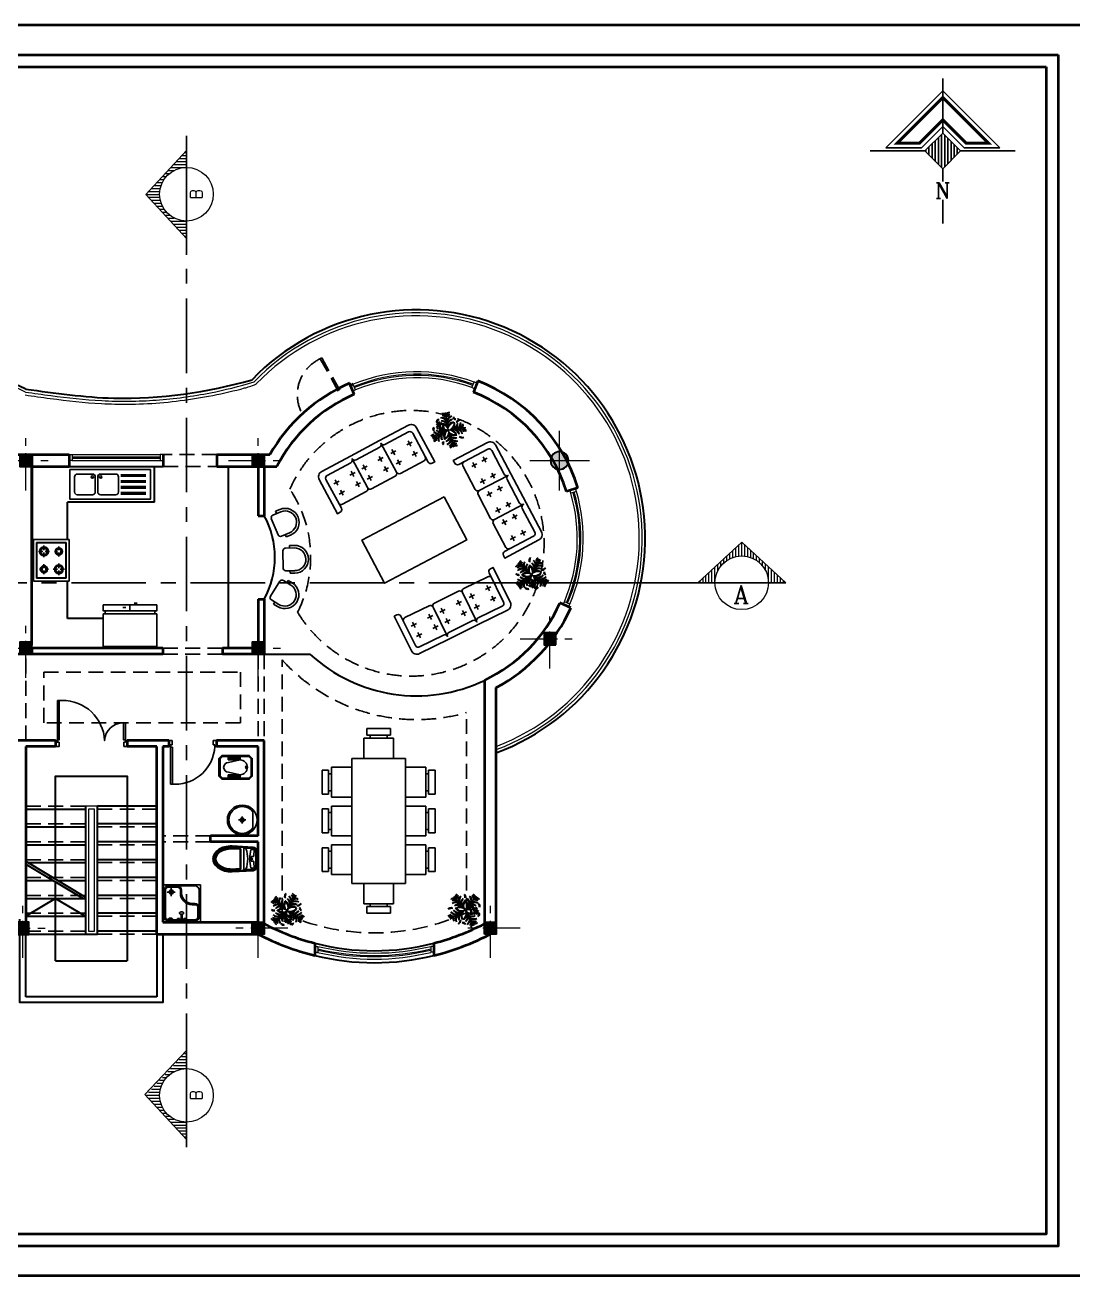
# Model space of a CAD drawing. Header units: millimetres. Extents: x -5645 to 36496, y -6563 to 7144.
# Drawn here: x 13082 to 14841, y -985 to 1115 of the extents above; entities that cross this region are included whole.
import ezdxf
from ezdxf.enums import TextEntityAlignment as Align

# ---------------------------------------------------------------- set-up
doc = ezdxf.new("R2010")
doc.units = ezdxf.units.MM
doc.header["$LTSCALE"] = 100
doc.linetypes.add('CENTER', pattern=[2, 1.25, -0.25, 0.25, -0.25])
doc.linetypes.add('HIDDEN', pattern=[0.375, 0.25, -0.125])
doc.layers.get('0').update_dxf_attribs({"lineweight": 40})
for name, color, linetype, lineweight in [('3', 3, 'Continuous', 15), ('AX', 9, 'CENTER', 18), ('COL', 2, 'Continuous', 30), ('SEC', 3, 'Continuous', 25), ('SECTION LINE', 12, 'CENTER', 25), ('WE', 4, 'Continuous', 30), ('WIN', 4, 'Continuous', 9)]:
    doc.layers.add(name, color=color, linetype=linetype, lineweight=lineweight)
for name, color, linetype in [('D', 3, 'Continuous'), ('DIM', 8, 'Continuous'), ('DIMAX', 3, 'Continuous'), ('DOR', 4, 'Continuous'), ('FR', 35, 'Continuous'), ('HID', 11, 'HIDDEN'), ('NORTH', 4, 'Continuous'), ('SER', 9, 'Continuous'), ('Sr', 31, 'Continuous'), ('TREE', 4, 'Continuous')]:
    doc.layers.add(name, color=color, linetype=linetype)
doc.styles.add('COMP', font='complex.shx')
doc.styles.add('ROMANC', font='romanc')

# ---------------------------------------------------------------- blocks, each defined once
blk = doc.blocks.new('c')
at = {"layer": 'AX'}
for p, q in [((0, -100), (0, 100)), ((100, 0), (-100, 0))]:
    blk.add_line(p, q, dxfattribs=at)
at = {"layer": 'COL'}
blk.add_lwpolyline([(-20, -20), (-20, 20), (20, 20), (20, -20)], close=True, dxfattribs=at)
blk.add_solid([(-20, -20), (-20, 20), (20, -20), (20, 20)], dxfattribs=at)
blk = doc.blocks.new('A$C2B3C694F')
at = {"layer": 'COL'}
blk.add_blockref('c', (100, 100), dxfattribs=at)
blk = doc.blocks.new('MBL3')
for p, q in [((-22.5, 65), (22.5, 65)), ((-74.4, 47.2), (-64.4, 47.2)), ((-69.4, 52.1), (-69.4, 42.2)), ((-43.8, 47.2), (-33.9, 47.2)), ((-38.9, 52.1), (-38.9, 42.2)), ((-19.4, 47.2), (-9.4, 47.2)), ((-14.4, 52.1), (-14.4, 42.2)), ((11.2, 47.2), (21.1, 47.2)), ((16.1, 52.1), (16.1, 42.2)), ((43.8, 47.2), (33.9, 47.2)), ((38.9, 52.1), (38.9, 42.2)), ((74.4, 47.2), (64.4, 47.2)), ((69.4, 52.1), (69.4, 42.2)), ((-74.4, 27.6), (-64.4, 27.6)), ((-69.4, 32.6), (-69.4, 22.7)), ((-43.8, 27.6), (-33.9, 27.6)), ((-38.9, 32.6), (-38.9, 22.7)), ((-19.4, 27.6), (-9.4, 27.6)), ((-14.4, 32.6), (-14.4, 22.7)), ((11.2, 27.6), (21.1, 27.6)), ((16.1, 32.6), (16.1, 22.7)), ((43.8, 27.6), (33.9, 27.6)), ((38.9, 32.6), (38.9, 22.7)), ((74.4, 27.6), (64.4, 27.6)), ((69.4, 32.6), (69.4, 22.7)), ((77.5, 10), (32.5, 10))]:
    blk.add_line(p, q)
blk.add_lwpolyline([(-27.5, 15, 0.414214), (-22.5, 10), (22.5, 10, 0.414214), (27.5, 15), (27.5, 70, 0.414214), (32.5, 65), (77.5, 65, -0.414214), (82.5, 60), (82.5, 5, 0.414214), (87.5, 0), (92.5, 0), (92.5, 65, 0.414214), (82.5, 75), (27.5, 75), (-27.5, 75), (-82.5, 75, 0.414214), (-92.5, 65), (-92.5, 0), (-87.5, 0, 0.414214), (-82.5, 5), (-82.5, 60, -0.414214), (-77.5, 65), (-32.5, 65, 0.414214), (-27.5, 70), (-27.5, 15, -0.414214), (-32.5, 10), (-77.5, 10, -0.414214), (-82.5, 15)], format="xyb")
for centre, start, end in [((-22.5, 70), 180, 270), ((22.5, 70), 270, 0), ((32.5, 15), 180, 270), ((77.5, 15), 270, 0)]:
    blk.add_arc(centre, 5, start, end)
blk = doc.blocks.new('TREL6')
at = {"layer": 'TREE'}
for p in [(-8.7, 99.2), (-57.9, 57.9), (40.6, 57.9), (0, 0)]:
    blk.add_line(p, (-8.7, 49.2), dxfattribs=at)
for centre, radius, start, end in [((-27.4, 67.2), 16, 164.6063, 234.7511), ((-16.1, 73.8), 26.8, 184.9634, 228.6288), ((-29.7, 80.8), 5.75, 139.742, 258.7475), ((-21.9, 85.4), 12.5, 184.618, 228.2106), ((-10.6, 65.3), 15.6, 156.3654, 256.5741), ((-1.3, 70.2), 23.6, 176.8122, 238.3335), ((-23.1, 70.8), 16, 25.2489, 95.3937), ((-31.6, 60.8), 26.8, 31.3712, 75.0366), ((-23.1, 61.7), 16, 25.2489, 95.3937), ((-31.6, 51.7), 26.8, 31.3712, 75.0366), ((-18, 86.5), 11.5, 36.29, 99.6243), ((-27.3, 73), 26, 44.0763, 73.3794), ((-18, 81), 11.5, 36.29, 99.6243), ((-27.3, 67.5), 26, 44.0763, 73.3794), ((0.6, 86.5), 11.5, 80.3757, 143.71), ((10, 73), 26, 106.6206, 135.9237), ((0.6, 81), 11.5, 80.3757, 143.71), ((10, 67.5), 26, 106.6206, 135.9237), ((5.8, 70.8), 16, 84.6063, 154.7511), ((14.2, 60.8), 26.8, 104.9634, 148.6288), ((5.8, 61.7), 16, 84.6063, 154.7511), ((14.2, 51.7), 26.8, 104.9634, 148.6288), ((-16, 70.2), 23.6, 301.6665, 3.1878), ((-6.8, 65.3), 15.6, 283.4259, 23.6346), ((24.4, 70.9), 11.5, 80.3757, 143.71), ((33.8, 57.4), 26, 106.6206, 135.9237), ((-1.3, 73.8), 26.8, 311.3712, 355.0366), ((10, 67.2), 16, 305.2489, 15.3937), ((-46.9, 46.5), 11.5, 116.29, 179.6243), ((-35.2, 35), 26, 124.0763, 153.3794), ((-43.7, 64.9), 11.5, 160.3757, 223.71), ((-28.7, 71.7), 26, 186.6206, 215.9237), ((-41.6, 45.6), 11.5, 116.29, 179.6243), ((-29.9, 34), 26, 124.0763, 153.3794), ((-38.3, 63.9), 11.5, 160.3757, 223.71), ((-23.4, 70.8), 26, 186.6206, 215.9237), ((-42.8, 35.1), 5.75, 139.742, 258.7475), ((-32.4, 38.7), 16, 105.2489, 175.3937), ((-24, 28.7), 26.8, 111.3712, 155.0366), ((-35, 39.6), 12.5, 184.618, 228.2106), ((-23.4, 37.2), 16, 105.2489, 175.3937), ((-15.1, 27.1), 26.8, 111.3712, 155.0366), ((-30.9, 33.2), 5.75, 139.742, 258.7475), ((-23.1, 37.7), 12.5, 184.618, 228.2106), ((14.6, 0.5), 54, 115.4772, 156.6585), ((-18.4, 65.6), 16, 164.6063, 234.7511), ((-7.1, 72.2), 26.8, 184.9634, 228.6288), ((-23.3, 42.7), 8.69, 144.9865, 244.4034), ((-16, 34.8), 15.6, 83.4259, 183.6346), ((-9, 27), 23.6, 101.6665, 163.1878), ((-5.6, 50.9), 25, 187.5759, 215.8942), ((-24.1, 53.9), 15.6, 3.4259, 103.6346), ((-30.6, 45.7), 23.6, 21.6665, 83.1878), ((-20.1, 31.3), 7.66, 138.8744, 278.9763), ((-13.4, 35), 12.5, 173.7536, 244.097), ((-30.9, 49), 23.6, 286.8122, 348.3335), ((-23.1, 42), 15.6, 266.3654, 6.5741), ((-18.3, 47.4), 5.63, 114.2257, 255.1279), ((-13.8, 48.7), 7.8, 150.4398, 228.6694), ((-7.6, 38), 13, 161.4477, 239.3672), ((23.1, 46.8), 42.2, 185.4007, 208.139), ((6.8, 53.9), 15.6, 76.3654, 176.5741), ((13.2, 45.7), 23.6, 96.8122, 158.3335), ((12.3, 56.6), 23.6, 211.6665, 273.1878), ((7.3, 47.3), 15.6, 193.4259, 293.6346), ((-8.4, 27), 23.6, 16.8122, 78.3335), ((-1.4, 34.8), 15.6, 356.3654, 96.5741), ((-10.2, 72.2), 26.8, 311.3712, 355.0366), ((-2.3, 27.1), 26.8, 24.9634, 68.6288), ((1.1, 65.6), 16, 305.2489, 15.3937), ((6.1, 37.2), 16, 4.6063, 74.7511), ((6.7, 28.7), 26.8, 24.9634, 68.6288), ((15, 38.7), 16, 4.6063, 74.7511), ((34.7, 57.9), 26, 234.0763, 263.3794), ((6, 70.8), 26, 324.0763, 353.3794), ((12.5, 34), 26, 26.6206, 55.9237), ((21, 63.9), 11.5, 316.29, 19.6243), ((24.2, 45.6), 11.5, 0.3757, 63.71), ((11.3, 71.7), 26, 324.0763, 353.3794), ((26.2, 64.8), 11.5, 316.29, 19.6243), ((-26.7, 25.9), 5.7, 167.0577, 302.8533), ((-26.7, 17.8), 5.7, 167.0577, 302.8533), ((-23.4, 29.1), 8, 185.1845, 268.654), ((-23.4, 21), 8, 185.1845, 268.654), ((-30.8, 42.8), 26.8, 294.9634, 338.6288), ((-20.8, 34.5), 16, 274.6063, 344.7511), ((-29.2, 33.9), 26.8, 294.9634, 338.6288), ((-19.2, 25.5), 16, 274.6063, 344.7511), ((-23.9, 28), 26, 296.6206, 325.9237), ((-12.3, 16.4), 11.5, 270.3757, 333.71), ((-22.9, 22.7), 26, 296.6206, 325.9237), ((-11.4, 11), 11.5, 270.3757, 333.71), ((14.3, 50.8), 26.8, 221.3712, 265.0366), ((7.7, 39.5), 16, 215.2489, 285.3937), ((15.9, 41.8), 26.8, 221.3712, 265.0366), ((9.3, 30.5), 16, 215.2489, 285.3937), ((12.9, 34.5), 26, 234.0763, 263.3794), ((6, 19.6), 11.5, 226.29, 289.6243), ((13.8, 29.2), 26, 234.0763, 263.3794), ((6.9, 14.2), 11.5, 226.29, 289.6243), ((21.7, 22.1), 5.75, 101.2525, 220.258), ((29.5, 17.5), 12.5, 131.7894, 175.382), ((27.9, 43), 11.5, 226.29, 289.6243)]:
    blk.add_arc(centre, radius, start, end, dxfattribs=at)
blk = doc.blocks.new('f')
at = {"layer": 'SER'}
for p, q in [((42, 22.5), (0, 22.5)), ((42, 20), (0, 20)), ((42, 12.5), (0, 12.5)), ((42, 10), (0, 10)), ((42, 2.5), (0, 2.5)), ((42, 0), (0, 0)), ((42, -7.5), (0, -7.5)), ((42, -10), (0, -10))]:
    blk.add_line(p, q, dxfattribs=at)
blk.add_lwpolyline([(-85.5, 31.25), (-85.5, -18.75), (49.5, -18.75), (49.5, 31.25)], close=True, dxfattribs=at)
for points in [[(-78, 18.75, -0.4142136), (-73, 23.75), (-48, 23.75, -0.4142136), (-43, 18.75), (-43, -6.25, -0.4142136), (-48, -11.25), (-73, -11.25, -0.4142136), (-78, -6.25)], [(-9, 23.75, -0.4142136), (-4, 18.75), (-4, -6.25, -0.4142136), (-9, -11.25), (-34, -11.25, -0.4142136), (-39, -6.25), (-39, 18.75, -0.4142136), (-34, 23.75)]]:
    blk.add_lwpolyline(points, format="xyb", close=True, dxfattribs=at)
for centre in [(-48, 18.75), (-34, 18.75)]:
    blk.add_circle(centre, 2, dxfattribs=at)
blk = doc.blocks.new('asrw')
at = {"layer": 'SER'}
for p, q in [((43.2, 27.2), (-40.4, 27.2)), ((43.2, 22.2), (-40.4, 22.2)), ((-10.5, 32.9), (-5.5, 32.9)), ((1.4, 27.2), (1.4, 37.2)), ((13.3, 40.4), (8.3, 40.4))]:
    blk.add_line(p, q, dxfattribs=at)
blk.add_lwpolyline([(46.4, 37.2), (46.4, 27.2), (43.2, 27.2), (43.2, 22.2), (46.4, 22.2), (46.4, -32.8), (-43.6, -32.8), (-43.6, 22.2), (-40.4, 22.2), (-40.4, 27.2), (-43.6, 27.2), (-43.6, 37.2)], close=True, dxfattribs=at)
blk = doc.blocks.new('d120')
at = {"layer": 'DOR'}
for p, q in [((2.9, 11), (2.9, 77.5)), ((5.9, 77.5), (2.9, 77.5)), ((114.1, 39.8), (117.1, 39.8)), ((117.1, 11), (117.1, 39.8))]:
    blk.add_line(p, q, dxfattribs=at)
at = {"layer": 'DOR', "color": 3}
for p, q in [((2.4, 10.5), (3.4, 10.5)), ((2.9, 11), (2.9, 10)), ((114.2, 0), (114.2, 7.1)), ((114.2, 7.1), (117.1, 7.1)), ((120, 0), (114.2, 0)), ((116.6, 10.5), (117.6, 10.5)), ((117.1, 11), (117.1, 10)), ((117.1, 10), (120, 10)), ((117.1, 7.1), (117.1, 10))]:
    blk.add_line(p, q, dxfattribs=at)
at = {"layer": 'DOR'}
blk.add_lwpolyline([(2.9, 11), (5.9, 11), (5.9, 77.5), (10.7, 77.5, -0.402538), (82.1, 10, -0.402538), (113.7, 39.8), (114.1, 39.8), (114.1, 11), (117.1, 11)], format="xyb", dxfattribs=at)
at = {"layer": 'DOR', "color": 3}
blk.add_lwpolyline([(0, 0), (5.8, 0), (5.8, 7.1), (2.9, 7.1), (2.9, 10), (0, 10)], dxfattribs=at)
for centre, start, end in [((2.9, 10.5), 90, 270), ((2.9, 10.5), 270, 90), ((117.1, 10.5), 90, 270), ((117.1, 10.5), 270, 90)]:
    blk.add_arc(centre, 0.522, start, end, dxfattribs=at)
blk = doc.blocks.new('D80')
at = {"layer": 'D'}
for p, q in [((2.9, 5), (0, 5)), ((2.9, 2.1), (2.9, 5)), ((5.8, 2.1), (2.9, 2.1)), ((5.8, -5), (5.8, 2.1)), ((74.2, 2.1), (77.1, 2.1)), ((74.2, -5), (74.2, 2.1)), ((77.1, 5), (80, 5)), ((77.1, 2.1), (77.1, 5)), ((0, -5), (5.8, -5)), ((80, -5), (74.2, -5))]:
    blk.add_line(p, q, dxfattribs=at)
blk.add_circle((2.9, 5.5), 0.522, dxfattribs=at)
at = {"layer": 'DOR'}
for p, q in [((2.9, 6), (2.9, 68.3)), ((5.9, 6), (5.9, 68.3)), ((2.9, 6), (5.9, 6))]:
    blk.add_line(p, q, dxfattribs=at)
blk.add_lwpolyline([(77.1, 5.2, 0.401857), (10.2, 68.3), (2.9, 68.3)], format="xyb", dxfattribs=at)
blk = doc.blocks.new('WC')
for p, q in [((25.8, 18), (22, 14.2)), ((22, 14.2), (22, -14.2)), ((25.8, 18), (40.5, 18)), ((40.5, 12.6), (40.5, 18)), ((40.5, 12.6), (60.5, 12.6)), ((60, 8), (40.5, 12.5)), ((42.9, 18), (42.9, 12.6)), ((43.9, 18), (43.9, 12.6)), ((45.7, 18), (45.7, 12.6)), ((46.7, 18), (46.7, 12.6)), ((48.6, 18), (48.6, 12.6)), ((49.6, 18), (49.6, 12.6)), ((51.4, 18), (51.4, 12.6)), ((52.4, 18), (52.4, 12.6)), ((54.3, 18), (54.3, 12.6)), ((55.3, 18), (55.3, 12.6)), ((57.2, 18), (57.2, 12.6)), ((58.2, 18), (58.2, 12.6)), ((60.5, 18), (70.2, 18)), ((60.5, 18), (60.5, 12.6)), ((70.2, 18), (74, 14.2)), ((74, 14.2), (74, -14.2)), ((25.8, -18), (22, -14.2)), ((25.8, -18), (40.5, -18)), ((60, -8), (40.5, -12.5)), ((40.5, -12.6), (60.5, -12.6)), ((40.5, -12.6), (40.5, -18)), ((42.9, -18), (42.9, -12.6)), ((43.9, -18), (43.9, -12.6)), ((45.7, -18), (45.7, -12.6)), ((46.7, -18), (46.7, -12.6)), ((48.6, -18), (48.6, -12.6)), ((49.6, -18), (49.6, -12.6)), ((51.4, -18), (51.4, -12.6)), ((52.4, -18), (52.4, -12.6)), ((54.3, -18), (54.3, -12.6)), ((55.3, -18), (55.3, -12.6)), ((57.2, -18), (57.2, -12.6)), ((58.2, -18), (58.2, -12.6)), ((60.5, -18), (60.5, -12.6)), ((60.5, -18), (70.2, -18)), ((70.2, -18), (74, -14.2))]:
    blk.add_line(p, q)
blk.add_lwpolyline([(71, 20), (25, 20), (20, 15), (20, -15), (25, -20), (71, -20), (76, -15), (76, 15)], close=True)
for centre, radius, start, end in [((40.5, 0), 12.5, 90, 270), ((28, 0), 2.18, 280.3151, 82.696), ((28, 0), 3.18, 280.3151, 82.696), ((43.4, 18), 0.5, 0, 180), ((46.2, 18), 0.5, 0, 180), ((49.1, 18), 0.5, 0, 180), ((51.9, 18), 0.5, 0, 180), ((54.8, 18), 0.5, 0, 180), ((57.7, 18), 0.5, 0, 180), ((60, 0), 8, 270, 90), ((43.4, -18), 0.5, 180, 0), ((46.2, -18), 0.5, 180, 0), ((49.1, -18), 0.5, 180, 0), ((51.9, -18), 0.5, 180, 0), ((54.8, -18), 0.5, 180, 0), ((57.7, -18), 0.5, 180, 0)]:
    blk.add_arc(centre, radius, start, end)
blk = doc.blocks.new('405')
at = {"layer": 'SER'}
for p, q in [((-0.498, 0.55), (-0.317, 0.731)), ((-0.484, 0.536), (-0.303, 0.717)), ((-0.47, 0.521), (-0.288, 0.702)), ((-0.246, 0.703), (-0.322, 0.626)), ((-0.212, 0.666), (-0.246, 0.703)), ((-0.22, 0.705), (0.045, 0.471)), ((-0.14, 0.618), (-0.22, 0.705)), ((-0.487, 0.44), (-0.253, 0.174)), ((-0.472, 0.453), (-0.238, 0.188)), ((-0.385, 0.372), (-0.472, 0.453)), ((-0.393, 0.555), (-0.47, 0.479)), ((-0.433, 0.445), (-0.47, 0.479)), ((-0.358, 0.534), (-0.379, 0.555)), ((-0.105, 0.603), (-0.37, 0.338)), ((-0.301, 0.577), (-0.344, 0.534)), ((-0.301, 0.591), (-0.322, 0.612)), ((-0.088, 0.549), (-0.316, 0.321)), ((-0.088, 0.535), (-0.302, 0.321)), ((-0.105, 0.603), (-0.14, 0.618)), ((-0.075, 0.55), (0.032, 0.456)), ((-0.074, 0.536), (0.025, 0.448)), ((-0.37, 0.338), (-0.385, 0.372)), ((-0.317, 0.307), (-0.223, 0.201)), ((-0.303, 0.307), (-0.215, 0.208))]:
    blk.add_line(p, q, dxfattribs=at)
for points in [[(0.058, 0.485), (-0.207, 0.72, 0.396047), (-0.303, 0.717, 0.396047)], [(-0.252, 0.174, 0.067459), (-0.152, 0.097, 0.079812), (-0.05, 0.059, 0.107118), (0.055, 0.061, 0.139889), (0.13, 0.103, 0.139889), (0.172, 0.178, 0.107118), (0.173, 0.283, 0.079812), (0.136, 0.385, 0.067459), (0.059, 0.485, 0.067459)], [(-0.238, 0.188, 0.067459), (-0.142, 0.115, 0.079812), (-0.046, 0.079, 0.107118), (0.051, 0.081, 0.139889), (0.116, 0.117, 0.139889), (0.152, 0.182, 0.107118), (0.154, 0.279, 0.079812), (0.118, 0.375, 0.067459), (0.045, 0.471, 0.067459)], [(-0.223, 0.202, 0.067459), (-0.132, 0.132, 0.079812), (-0.042, 0.099, 0.107118), (0.046, 0.1, 0.139889), (0.102, 0.131, 0.139889), (0.133, 0.187, 0.107118), (0.134, 0.275, 0.079812), (0.101, 0.365, 0.067459), (0.031, 0.456, 0.067459)], [(-0.216, 0.209, 0.067459), (-0.127, 0.141, 0.079812), (-0.04, 0.108, 0.107118), (0.044, 0.11, 0.139889), (0.095, 0.138, 0.139889), (0.123, 0.189, 0.107118), (0.124, 0.273, 0.079812), (0.092, 0.36, 0.067459), (0.024, 0.449, 0.067459)]]:
    blk.add_lwpolyline(points, format="xyb", dxfattribs=at)
blk.add_circle((-0.337, 0.569), 0.00815, dxfattribs=at)
for centre, radius, start, end in [((-0.749, 0.982), 0.624, 300.4528, 329.5471), ((-0.253, 0.667), 0.05, 48.5763, 135), ((-0.434, 0.486), 0.07, 135, 221.4237), ((-0.434, 0.486), 0.05, 135, 221.4237), ((-0.386, 0.548), 0.01, 45, 135), ((0.082, 0.151), 0.517, 115.3886, 154.6114), ((-0.351, 0.541), 0.01, 225, 315), ((-0.315, 0.619), 0.01, 135, 225), ((-0.308, 0.584), 0.01, 315, 45), ((-0.081, 0.542), 0.01, 48.5763, 135), ((-0.081, 0.528), 0.01, 48.5763, 135), ((-0.309, 0.314), 0.01, 135, 221.4237), ((-0.295, 0.314), 0.01, 135, 221.4237)]:
    blk.add_arc(centre, radius, start, end, dxfattribs=at)
blk = doc.blocks.new('q2eqw')
at = {"layer": 'SER'}
for p, q in [((20.3, 1.8), (20.3, -25.2)), ((-3.7, -11.7), (8.3, -11.7)), ((2.3, -5.7), (2.3, -17.7))]:
    blk.add_line(p, q, dxfattribs=at)
for radius in [25, 3.36, 2.86]:
    blk.add_circle((2.3, -11.7), radius, dxfattribs=at)
blk.add_arc((2.3, -11.7), 22.5, 36.8699, 323.1301, dxfattribs=at)
blk = doc.blocks.new('A$C3C6418CF')
at = {"layer": 'FR'}
for p, q in [((0.234, 0.467), (0.313, 0.467)), ((0.234, 0.425), (0.382, 0.425)), ((0.313, 0.425), (0.313, 0.467)), ((0.425, 0.382), (0.425, 0.085)), ((0.382, 0.042), (0.234, 0.042)), ((0.313, 0), (0.313, 0.042)), ((0.313, 0), (0.234, 0))]:
    blk.add_line(p, q, dxfattribs=at)
for centre, radius, start, end in [((0.234, 0.234), 0.234, 90, 270), ((0.234, 0.234), 0.191, 90, 270), ((0.382, 0.382), 0.0425, 360, 90), ((0.382, 0.085), 0.0425, 270, 360)]:
    blk.add_arc(centre, radius, start, end, dxfattribs=at)
blk = doc.blocks.new('weweqweq')
at = {"layer": 'FR'}
for p, q in [((-50, 0), (-50, -34)), ((-50, 0), (0, 0)), ((-5, 16), (-45, 16)), ((-45, 16), (-45, 4.9)), ((-45, 4.9), (-5, 4.9)), ((-39.1, 0.1), (-39.1, 5.2)), ((-10.7, 0.1), (-10.7, 5)), ((-5, 4.9), (-5, 16)), ((0, -34), (0, 0)), ((-70, -34), (-70, -243.9)), ((-70, -34), (20, -34)), ((-50, -34), (0, -34)), ((20, -243.9), (20, -34)), ((-120, -93.9), (-120, -53.9)), ((-120, -53.9), (-108.9, -53.9)), ((-104.1, -59.8), (-109.2, -59.8)), ((-108.9, -53.9), (-108.9, -93.9)), ((-104, -48.9), (-70, -48.9)), ((-104, -48.9), (-104, -98.9)), ((-70, -48.9), (-70, -98.9)), ((20, -48.9), (20, -98.9)), ((54, -48.9), (20, -48.9)), ((54, -48.9), (54, -98.9)), ((54.1, -59.8), (59.2, -59.8)), ((58.9, -53.9), (58.9, -93.9)), ((70, -53.9), (58.9, -53.9)), ((70, -93.9), (70, -53.9)), ((-108.9, -93.9), (-120, -93.9)), ((-104.1, -88.2), (-109, -88.2)), ((-70, -98.9), (-104, -98.9)), ((20, -98.9), (54, -98.9)), ((54.1, -88.2), (59, -88.2)), ((58.9, -93.9), (70, -93.9)), ((-120, -158.9), (-120, -118.9)), ((-120, -118.9), (-108.9, -118.9)), ((-104.1, -124.8), (-109.2, -124.8)), ((-108.9, -118.9), (-108.9, -158.9)), ((-104, -113.9), (-104, -163.9)), ((-104, -113.9), (-70, -113.9)), ((-70, -113.9), (-70, -163.9)), ((20, -113.9), (20, -163.9)), ((54, -113.9), (20, -113.9)), ((54, -113.9), (54, -163.9)), ((54.1, -124.8), (59.2, -124.8)), ((58.9, -118.9), (58.9, -158.9)), ((70, -118.9), (58.9, -118.9)), ((70, -158.9), (70, -118.9)), ((-108.9, -158.9), (-120, -158.9)), ((-104.1, -153.2), (-109, -153.2)), ((-70, -163.9), (-104, -163.9)), ((20, -163.9), (54, -163.9)), ((54.1, -153.2), (59, -153.2)), ((58.9, -158.9), (70, -158.9)), ((-120, -183.9), (-108.9, -183.9)), ((-120, -223.9), (-120, -183.9)), ((-108.9, -183.9), (-108.9, -223.9)), ((-104, -178.9), (-70, -178.9)), ((-104, -178.9), (-104, -228.9)), ((-70, -178.9), (-70, -243.9)), ((20, -178.9), (20, -243.9)), ((54, -178.9), (20, -178.9)), ((54, -178.9), (54, -228.9)), ((70, -183.9), (58.9, -183.9)), ((58.9, -183.9), (58.9, -223.9)), ((70, -223.9), (70, -183.9)), ((-104.1, -189.8), (-109.2, -189.8)), ((54.1, -189.8), (59.2, -189.8)), ((-108.9, -223.9), (-120, -223.9)), ((-104.1, -218.2), (-109, -218.2)), ((-70, -228.9), (-104, -228.9)), ((20, -228.9), (54, -228.9)), ((54.1, -218.2), (59, -218.2)), ((58.9, -223.9), (70, -223.9)), ((-70, -243.9), (20, -243.9)), ((-50, -243.9), (0, -243.9)), ((-50, -277.9), (-50, -243.9)), ((0, -243.9), (0, -277.9)), ((-50, -277.9), (0, -277.9)), ((-45, -282.8), (-5, -282.8)), ((-45, -293.9), (-45, -282.8)), ((-5, -293.9), (-45, -293.9)), ((-39.1, -278), (-39.1, -283)), ((-10.7, -278), (-10.7, -282.8)), ((-5, -282.8), (-5, -293.9))]:
    blk.add_line(p, q, dxfattribs=at)
blk = doc.blocks.new('427')
at = {"layer": 'Sr'}
for p, q in [((-0.9, 0.9), (-0.9, 0)), ((0, 0.9), (-0.9, 0.9)), ((-0.54, 0.9), (-0.54, 0.875)), ((-0.54, 0.9), (-0.51, 0.9)), ((-0.51, 0.9), (-0.51, 0.875)), ((-0.39, 0.9), (-0.39, 0.875)), ((-0.36, 0.9), (-0.39, 0.9)), ((-0.36, 0.9), (-0.36, 0.875)), ((-0.249, 0.85), (-0.249, 0.9)), ((-0.249, 0.9), (-0.119, 0.9)), ((-0.119, 0.85), (-0.119, 0.9)), ((0, 0.9), (0, 0)), ((-0.87, 0.77), (-0.87, 0.13)), ((-0.84, 0.77), (-0.84, 0.55)), ((-0.535, 0.87), (-0.77, 0.87)), ((-0.545, 0.84), (-0.77, 0.84)), ((-0.54, 0.86), (-0.55, 0.82)), ((-0.5, 0.82), (-0.55, 0.82)), ((-0.54, 0.875), (-0.51, 0.875)), ((-0.51, 0.86), (-0.54, 0.86)), ((-0.51, 0.81), (-0.54, 0.81)), ((-0.535, 0.875), (-0.535, 0.86)), ((-0.515, 0.875), (-0.515, 0.86)), ((-0.5, 0.82), (-0.51, 0.86)), ((-0.469, 0.84), (-0.505, 0.84)), ((-0.462, 0.814), (-0.462, 0.73)), ((-0.459, 0.866), (-0.459, 0.709)), ((-0.439, 0.866), (-0.439, 0.709)), ((-0.437, 0.814), (-0.437, 0.73)), ((-0.395, 0.84), (-0.429, 0.84)), ((-0.4, 0.82), (-0.39, 0.86)), ((-0.4, 0.82), (-0.35, 0.82)), ((-0.36, 0.875), (-0.39, 0.875)), ((-0.39, 0.86), (-0.36, 0.86)), ((-0.39, 0.81), (-0.36, 0.81)), ((-0.385, 0.875), (-0.385, 0.86)), ((-0.365, 0.875), (-0.365, 0.86)), ((-0.13, 0.87), (-0.365, 0.87)), ((-0.36, 0.86), (-0.35, 0.82)), ((-0.13, 0.84), (-0.355, 0.84)), ((-0.199, 0.8), (-0.169, 0.8)), ((-0.06, 0.77), (-0.06, 0.13)), ((-0.03, 0.77), (-0.03, 0.13)), ((-0.77, 0.48), (-0.7, 0.48)), ((-0.77, 0.45), (-0.7, 0.45)), ((0, 0), (-0.9, 0)), ((-0.13, 0.03), (-0.77, 0.03)), ((-0.45, 0.13), (-0.45, 0.2)), ((-0.42, 0.13), (-0.42, 0.2)), ((-0.13, 0.06), (-0.35, 0.06)), ((-0.102, 0.175), (-0.298, 0.175)), ((-0.2, 0.273), (-0.2, 0.077))]:
    blk.add_line(p, q, dxfattribs=at)
blk.add_lwpolyline([(-0.499, 0.68, 0.152216), (-0.496, 0.669, 0.106943), (-0.484, 0.659, 0.074343), (-0.469, 0.652, 0.060974), (-0.449, 0.65, 0.060974), (-0.429, 0.652, 0.074343), (-0.414, 0.659, 0.106943), (-0.402, 0.669, 0.152216), (-0.399, 0.68, 0.152216), (-0.402, 0.691, 0.106943), (-0.414, 0.701, 0.074343), (-0.429, 0.708, 0.060974), (-0.449, 0.71, 0.060974), (-0.469, 0.708, 0.074343), (-0.484, 0.701, 0.106943), (-0.496, 0.691, 0.152216)], format="xyb", close=True, dxfattribs=at)
for centre, radius in [((-0.449, 0.866), 0.01), ((-0.2, 0.175), 0.0493), ((-0.2, 0.175), 0.03)]:
    blk.add_circle(centre, radius, dxfattribs=at)
for centre, radius, start, end in [((-0.77, 0.77), 0.1, 90, 180), ((-0.77, 0.77), 0.07, 90, 180), ((-0.54, 0.82), 0.01, 180, 270), ((-0.45, 1.278), 0.418, 261.0577, 262.4421), ((-0.45, 0.462), 0.418, 81.7505, 98.2495), ((-0.51, 0.82), 0.01, 270, 0), ((-0.512, 0.814), 0.05, 0, 82.4421), ((-0.449, 0.73), 0.016, 141.4489, 38.5511), ((-0.449, 0.73), 0.0125, 180, 0), ((-0.387, 0.814), 0.05, 97.7859, 180), ((-0.39, 0.82), 0.01, 180, 270), ((-0.45, 1.278), 0.418, 277.7859, 278.9423), ((-0.36, 0.82), 0.01, 270, 0), ((-0.199, 0.85), 0.05, 180, 270), ((-0.169, 0.85), 0.05, 270, 0), ((-0.13, 0.77), 0.1, 0, 90), ((-0.13, 0.77), 0.07, 0, 90), ((-0.77, 0.55), 0.1, 180, 270), ((-0.77, 0.55), 0.07, 180, 270), ((-0.7, 0.2), 0.28, 0, 90), ((-0.7, 0.2), 0.25, 0, 90), ((-0.77, 0.13), 0.1, 180, 270), ((-0.35, 0.13), 0.1, 180, 270), ((-0.35, 0.13), 0.07, 270, 270), ((-0.35, 0.13), 0.07, 180, 270), ((-0.13, 0.13), 0.07, 270, 0), ((-0.13, 0.13), 0.1, 270, 0)]:
    blk.add_arc(centre, radius, start, end, dxfattribs=at)
blk = doc.blocks.new('rewer')
blk.add_hatch(color=2).paths.add_polyline_path([(15, 0, 1), (-15, 0, 1)])
blk.add_circle((0, 0), 15)
at = {"layer": 'AX'}
for points in [[(0.1, 50), (0.1, -50)], [(-49.9, 0), (50.1, 0)]]:
    blk.add_lwpolyline(points, dxfattribs=at)
blk = doc.blocks.new('GAS2')
for p, q in [((-35, -5), (35, -5)), ((-35, -65), (-35, -5)), ((-30, -10), (30, -10)), ((-30, -60), (-30, -10)), ((-29.2, -10.8), (29.2, -10.8)), ((-29.2, -59.2), (-29.2, -10.8)), ((-15, -20.5), (-15, -15.1)), ((15, -20.5), (15, -13.1)), ((29.2, -10.8), (29.2, -59.2)), ((30, -10), (30, -60)), ((35, -5), (35, -65)), ((-17, -22.5), (-23.4, -22.5)), ((-15, -24.5), (-15, -29.9)), ((-15, -45.5), (-15, -38.1)), ((-13, -22.5), (-6.6, -22.5)), ((13, -22.5), (5.3, -22.5)), ((15, -24.5), (15, -31.9)), ((15, -45.5), (15, -40.1)), ((17, -22.5), (24.7, -22.5)), ((30, -60), (-30, -60)), ((29.2, -59.2), (-29.2, -59.2)), ((-17, -47.5), (-24.7, -47.5)), ((-15, -49.5), (-15, -56.9)), ((-13, -47.5), (-5.3, -47.5)), ((13, -47.5), (6.6, -47.5)), ((15, -49.5), (15, -54.9)), ((17, -47.5), (23.4, -47.5)), ((35, -65), (-35, -65))]:
    blk.add_line(p, q)
for centre, radius in [((-15, -22.5), 6), ((-15, -22.5), 4), ((15, -22.5), 7.49), ((15, -22.5), 5.49), ((-15, -47.5), 7.49), ((15, -47.5), 6), ((-15, -47.5), 5.49), ((15, -47.5), 4)]:
    blk.add_circle(centre, radius)
blk = doc.blocks.new('*X18')
at = {"color": 0}
for p, q in [((133096, 81538), (133096, 82193)), ((133196, 81438), (133196, 82293)), ((133296, 81338), (133296, 82393)), ((133396, 81362), (133396, 82369)), ((133496, 81462), (133496, 82269)), ((133596, 81562), (133596, 82169)), ((132796, 81838), (132796, 81893)), ((132896, 81738), (132896, 81993)), ((132996, 81638), (132996, 82093)), ((133696, 81662), (133696, 82069)), ((133796, 81762), (133796, 81969)), ((133896, 81862), (133896, 81869))]:
    blk.add_line(p, q, dxfattribs=at)
blk = doc.blocks.new('N1')
at = {"layer": 'NORTH', "color": 4}
for p, q in [((0, 4600), (0, 2866)), ((-1809, 2400), (-678, 2400)), ((678, 2400), (1809, 2400)), ((-2300, 2300), (-566, 2300)), ((566, 2300), (2300, 2300)), ((0, 1734), (0, 1333)), ((0, 752), (0, 0))]:
    blk.add_line(p, q, dxfattribs=at)
for points in [[(1809, 2400), (0, 4209), (-1809, 2400)], [(678, 2400), (0, 3078), (-678, 2400)]]:
    blk.add_lwpolyline(points, dxfattribs=at)
at = {"layer": 'NORTH', "color": 4, "const_width": 100}
blk.add_lwpolyline([(-740, 2550), (0, 3290), (740, 2550), (1447, 2550), (0, 3997), (-1447, 2550)], close=True, dxfattribs=at)
at = {"layer": 'NORTH', "color": 4}
blk.add_lwpolyline([(-566, 2300), (0, 1734), (566, 2300), (0, 2866)], close=True, dxfattribs=at)
blk.add_blockref('*X18', (-133334, -79566), dxfattribs=at)
at = {"layer": 'NORTH', "color": 6, "style": 'ROMANC'}
blk.add_text('N', height=500, dxfattribs=at).set_placement((0, 1044), align=Align.MIDDLE_CENTER)
blk = doc.blocks.new('A$C216A3D5C')
at = {"layer": 'DIM', "xscale": 0.11314285714286, "yscale": 0.11314285714286, "zscale": 0.11314285714286}
blk.add_blockref('N1', (260.2, 0), dxfattribs=at)
blk = doc.blocks.new('A$C22C55B7B')
at = {"layer": 'COL', "xscale": 0.66796875, "yscale": 0.66796875, "zscale": 0.66796875}
blk.add_blockref('A$C216A3D5C', (0, 0), dxfattribs=at)
blk = doc.blocks.new('*X83')
at = {"color": 0}
for p, q in [((3550, 1375), (3550, 1378.5)), ((3555, 1370.3), (3555, 1378.5)), ((3560, 1365.7), (3560, 1378.5)), ((3565, 1361.1), (3565, 1378.5)), ((3570, 1356.5), (3570, 1378.5)), ((3575, 1351.9), (3575, 1378.5)), ((3665, 1351.8), (3665, 1377.1)), ((3670, 1356.4), (3670, 1378.5)), ((3675, 1361.1), (3675, 1378.5)), ((3680, 1365.7), (3680, 1378.5)), ((3685, 1370.3), (3685, 1378.5)), ((3690, 1374.9), (3690, 1378.5)), ((3580, 1347.3), (3580, 1357.9)), ((3585, 1342.6), (3585, 1350.2)), ((3590, 1338), (3590, 1345)), ((3650, 1338), (3650, 1344.9)), ((3655, 1342.6), (3655, 1350.2)), ((3660, 1347.2), (3660, 1357.8)), ((3595, 1333.4), (3595, 1341.1)), ((3600, 1328.8), (3600, 1338.2)), ((3605, 1324.2), (3605, 1336.1)), ((3610, 1319.6), (3610, 1334.6)), ((3615, 1314.9), (3615, 1333.8)), ((3620, 1310.3), (3620, 1333.5)), ((3625, 1314.9), (3625, 1333.8)), ((3630, 1319.5), (3630, 1334.6)), ((3635, 1324.1), (3635, 1336.1)), ((3640, 1328.8), (3640, 1338.2)), ((3645, 1333.4), (3645, 1341.1))]:
    blk.add_line(p, q, dxfattribs=at)

msp = doc.modelspace()

# ---------------------------------------------------------------- linework, layer by layer
for p, q in [((12986.8, 393.7), (13156.3, 393.7)), ((13093.8, 393.7), (13093.8, 193.7)), ((13404.2, 393.7), (13493.2, 393.7)), ((13483.8, 373.7), (13483.8, 393.7)), ((13093.8, 73.7), (13093.8, 373.7)), ((13093.8, 373.7), (13156.3, 373.7)), ((13404.2, 373.7), (13504.9, 373.7)), ((13473.8, 373.7), (13473.8, 291.2)), ((13483.8, 373.7), (13483.8, 291.2)), ((13473.8, 151.2), (13473.8, 68.7)), ((13483.8, 151.2), (13483.8, 58.7)), ((13093.8, 68.7), (13093.8, 58.7)), ((13313.8, 68.7), (13093.8, 68.7)), ((13313.8, 68.7), (13313.8, 58.7)), ((13413.8, 68.7), (13413.8, 58.7)), ((13473.8, 68.7), (13413.8, 68.7)), ((13083.8, 58.7), (13068.8, 58.7)), ((13313.8, 58.7), (13093.8, 58.7)), ((13483.8, 58.7), (13413.8, 58.7)), ((13853.4, 14.7), (13853.4, -394)), ((13873.4, -405.9), (13873.4, 2.6)), ((13133.8, -86.3), (13083.8, -86.3)), ((13083.8, -96.3), (13083.8, -391.3)), ((13133.8, -96.3), (13083.8, -96.3)), ((13323.8, -86.3), (13253.8, -86.3)), ((13303.8, -96.3), (13253.8, -96.3)), ((13303.8, -411.3), (13303.8, -96.3)), ((13323.8, -96.3), (13313.8, -96.3)), ((13313.8, -96.3), (13313.8, -391.3)), ((13323.8, -86.3), (13323.8, -96.3)), ((13483.8, -86.3), (13403.8, -86.3)), ((13403.8, -86.3), (13403.8, -96.3)), ((13473.8, -96.3), (13403.8, -96.3)), ((13473.8, -246.3), (13473.8, -96.3)), ((13483.8, -391.3), (13483.8, -86.3)), ((13473.8, -246.3), (13393.8, -246.3)), ((13393.8, -256.3), (13393.8, -246.3)), ((13473.8, -256.3), (13393.8, -256.3)), ((13473.8, -391.3), (13473.8, -256.3)), ((13083.8, -391.3), (13088.8, -391.3)), ((13313.8, -391.3), (13473.8, -391.3)), ((12998.8, -411.3), (13083.8, -411.3)), ((13083.8, -411.3), (13088.8, -411.3)), ((13088.8, -411.3), (13083.8, -411.3)), ((13303.8, -411.3), (13473.8, -411.3))]:
    msp.add_line(p, q)
for points in [[(14866.3, 1114.9), (14866.3, -985.1), (11966.3, -985.1), (11966.3, 1114.9), (14866.3, 1114.9)], [(13635, 495.1), (13627.1, 513.4)], [(13842.2, 517.4), (13835, 498.8)], [(13156.3, 393.7), (13156.3, 373.7)], [(13314.2, 393.7), (13314.2, 373.7)], [(13404.2, 393.7), (13404.2, 373.7)], [(14010.3, 337.9), (13991.2, 331.9)], [(13473.8, 291.2), (13483.8, 291.2)], [(13473.8, 151.2), (13483.8, 151.2)], [(13473.8, 151.2), (13483.8, 151.2)], [(13998.4, 136.4), (13980.2, 144.6)], [(13083.8, -86.3), (13068.8, -86.3)], [(13133.8, -86.3), (13133.8, -96.3)], [(13253.8, -86.3), (13253.8, -96.3)], [(13083.8, -411.3), (12998.8, -411.3)], [(13568.6, -426.5), (13568.6, -447.2)], [(13768.6, -426.5), (13768.6, -447.2)]]:
    msp.add_lwpolyline(points)
for points in [[(14816.3, 1064.9), (14816.3, -935.1), (12016.3, -935.1), (12016.3, 1064.9)], [(14796.3, 1044.9), (14796.3, -915.1), (12036.3, -915.1), (12036.3, 1044.9)]]:
    msp.add_lwpolyline(points, close=True)
for centre, radius, start, end in [((13739.6, 252.9), 283.8, 113.3616, 150.2546), ((13739.6, 252.9), 279.8, 112.3375, 113.3616), ((13739.6, 252.9), 283.8, 17.4437, 68.7972), ((13739.5, 252.7), 263.9, 113.3212, 152.7259), ((13739.5, 252.7), 263.9, 17.4651, 68.7818), ((13739.5, 252.7), 263.9, 295.5758, 335.8138), ((13739.6, 252.9), 283.8, 298.1333, 335.7741), ((13668.6, -39.2), 400, 242.3682, 255.523), ((13668.6, -39.2), 400, 284.477, 297.5148), ((13668.6, -39.2), 420, 242.3682, 256.2263), ((13668.6, -39.2), 420, 283.7737, 299.1827)]:
    msp.add_arc(centre, radius, start, end)
at = {"layer": '3'}
for p, q in [((13285.2, 830.6), (13353.4, 904.4)), ((13285.2, 830.6), (13353.4, 756.7)), ((14285.3, 246.8), (14211.4, 178.6)), ((14285.3, 246.8), (14359.1, 178.6))]:
    msp.add_line(p, q, dxfattribs=at)
msp.add_lwpolyline([(13353.4, -606.8), (13283.4, -680.5), (13353.4, -755.8)], dxfattribs=at)
for centre in [(13353.4, 830.8), (14285.3, 178.6), (13353.4, -682)]:
    msp.add_circle(centre, 45, dxfattribs=at)
at = {"layer": 'FR'}
msp.add_lwpolyline([(13785.7, 322.8), (13823.9, 250.4), (13686, 177.7), (13647.8, 250.1)], close=True, dxfattribs=at)
at = {"layer": 'HID'}
for p, q in [((13608.1, 500.2), (13577.9, 554.7)), ((13610.7, 501.7), (13580.5, 556.1)), ((13313.8, 68.7), (13413.8, 68.7)), ((13313.8, 58.7), (13413.8, 58.7)), ((13513.8, -375.3), (13513.8, 49.1)), ((13823.4, -375.3), (13823.4, -39.4))]:
    msp.add_line(p, q, dxfattribs=at)
msp.add_lwpolyline([(13546.2, 465, -0.401857), (13574.1, 552.6), (13580.5, 556.1)], format="xyb", dxfattribs=at)
for points in [[(13404.2, 393.7), (13314.2, 393.7)], [(13314.2, 373.7), (13404.2, 373.7)], [(13083.8, -86.3), (13083.8, 63.7)], [(13473.8, 58.7), (13473.8, -86.3)], [(13483.8, 58.7), (13483.8, -86.3)], [(13083.8, -196.3), (13183.8, -196.3)], [(13303.8, -201.3), (13203.8, -201.3)], [(13083.8, -226.3), (13183.8, -226.3)], [(13303.8, -231.3), (13203.8, -231.3)], [(13393.8, -246.3), (13313.8, -246.3)], [(13083.8, -256.3), (13183.8, -256.3)], [(13303.8, -261.3), (13203.8, -261.3)], [(13393.8, -256.3), (13313.8, -256.3)], [(13083.8, -286.3), (13183.8, -286.3)], [(13303.8, -291.3), (13203.8, -291.3)], [(13083.8, -316.3), (13183.8, -316.3)], [(13303.8, -321.3), (13203.8, -321.3)], [(13083.8, -346.3), (13183.8, -346.3)], [(13303.8, -351.3), (13203.8, -351.3)], [(13083.8, -376.3), (13183.8, -376.3)], [(13303.8, -381.3), (13203.8, -381.3)], [(13083.8, -406.3), (13183.8, -406.3)], [(13303.8, -411.3), (13203.8, -411.3)]]:
    msp.add_lwpolyline(points, dxfattribs=at)
msp.add_lwpolyline([(13113.8, -56.3), (13113.8, 28.7), (13443.8, 28.7), (13443.8, -56.3), (13113.8, -56.3)], close=True, dxfattribs=at)
for centre, radius, start, end in [((13730.6, 244.8), 223, 211.2728, 155.964), ((13356.6, 221.2), 205.2, 333.3217, 33.9151), ((13739.5, 252.7), 303.9, 222.0559, 286.0321), ((13668.6, -39.2), 370, 245.2692, 294.7308)]:
    msp.add_arc(centre, radius, start, end, dxfattribs=at)
at = {"layer": 'SEC', "color": 5}
for p, q in [((13353.4, 799.9), (13353.4, 928.9)), ((13353.4, 858.2), (13353.4, 729.2)), ((13811.1, 178.6), (14353, 178.6)), ((14359.1, 178.6), (13817.3, 178.6)), ((13353.4, -755.8), (13353.4, -638)), ((13353.4, -683), (13353.4, -769.1))]:
    msp.add_line(p, q, dxfattribs=at)
at = {"layer": 'SECTION LINE', "color": 3, "lineweight": -3}
for p, q in [((13353.4, -669.3), (13353.4, 904.4)), ((14285.3, 178.6), (12549.1, 178.6))]:
    msp.add_line(p, q, dxfattribs=at)
at = {"layer": 'WE'}
for p, q in [((13299.9, 313.7), (13299.9, 373.7)), ((13424.2, 68.7), (13424.2, 373.7)), ((13153.8, 251.2), (13153.8, 313.7)), ((13299.9, 313.7), (13153.8, 313.7)), ((13153.8, 118.7), (13153.8, 181.2)), ((13213.6, 118.7), (13153.8, 118.7)), ((13183.8, -196.3), (13183.8, -411.3)), ((13183.8, -196.3), (13183.8, -411.3)), ((13203.8, -411.3), (13203.8, -196.3)), ((13203.8, -411.3), (13203.8, -196.3)), ((13303.8, -226.3), (13203.8, -226.3)), ((13303.8, -226.3), (13203.8, -226.3)), ((13083.8, -231.3), (13183.8, -231.3)), ((13083.8, -261.3), (13183.8, -261.3)), ((13303.8, -256.3), (13203.8, -256.3)), ((13303.8, -256.3), (13203.8, -256.3)), ((13083.8, -289), (13183.8, -349)), ((13083.8, -293.7), (13179.9, -351.3)), ((13087.7, -291.3), (13183.8, -291.3)), ((13303.8, -286.3), (13203.8, -286.3)), ((13303.8, -286.3), (13203.8, -286.3)), ((13083.8, -321.3), (13129.9, -321.3)), ((13137.7, -321.3), (13183.8, -321.3)), ((13303.8, -316.3), (13203.8, -316.3)), ((13303.8, -316.3), (13203.8, -316.3)), ((13083.8, -516.3), (13083.8, -386.3)), ((13183.8, -411.3), (13203.8, -411.3)), ((13183.8, -411.3), (13203.8, -411.3)), ((13303.8, -411.3), (13303.8, -516.3)), ((13303.8, -516.3), (13083.8, -516.3))]:
    msp.add_line(p, q, dxfattribs=at)
for points in [[(13156.3, 373.7), (13314.2, 373.7)], [(13483.8, 58.7), (13560.6, 58.7)], [(13133.8, -319), (13133.8, -146.3), (13253.8, -146.3), (13253.8, -456.3)], [(13083.8, -201.3), (13183.8, -201.3)], [(13303.8, -196.3), (13203.8, -196.3)], [(13303.8, -196.3), (13203.8, -196.3)], [(13133.8, -456.3), (13133.8, -323.7)], [(13083.8, -351.3), (13183.8, -351.3)], [(13133.8, -351.3), (13083.8, -381.3)], [(13133.8, -351.3), (13183.8, -381.3)], [(13303.8, -346.3), (13203.8, -346.3)], [(13303.8, -346.3), (13203.8, -346.3)], [(13303.8, -376.3), (13203.8, -376.3)], [(13313.8, -411.3), (13313.8, -526.3), (13073.8, -526.3), (13073.8, -386.3)], [(13083.8, -381.3), (13183.8, -381.3)], [(13083.8, -411.3), (13183.8, -411.3)], [(13303.8, -406.3), (13203.8, -406.3)], [(13303.8, -406.3), (13203.8, -406.3)], [(13133.8, -456.3), (13253.8, -456.3)]]:
    msp.add_lwpolyline(points, dxfattribs=at)
for centre, radius, start, end in [((13739.6, 252.9), 383.8, 290.4051, 136.0193), ((12908.8, 150.5), 394.2, 63.6423, 116.3577), ((13356.6, 221.2), 145.2, 331.1751, 28.8249), ((13739.5, 252.7), 263.9, 227.3323, 295.5758), ((13668.6, -39.2), 400, 255.523, 284.477), ((13668.6, -39.2), 420, 256.2263, 283.7737)]:
    msp.add_arc(centre, radius, start, end, dxfattribs=at)
msp.add_open_spline([(13083.8, 503.7), (13132.9, 496.8), (13259.4, 479), (13388.2, 498), (13463.5, 519.4)], degree=3, knots=[0, 0, 0, 0, 148.238897, 382.451513, 382.451513, 382.451513, 382.451513], dxfattribs=at)
at = {"layer": 'WIN'}
for p, q in [((13161.3, 393.7), (13309.2, 393.7)), ((13161.3, 389.7), (13309.2, 389.7)), ((13161.3, 387.7), (13309.2, 387.7)), ((13161.3, 383.7), (13309.2, 383.7))]:
    msp.add_line(p, q, dxfattribs=at)
at = {"layer": 'WIN', "color": 3}
for points in [[(13637.2, 502.5), (13633.3, 511.6)], [(13832.5, 506.1), (13836.1, 515.5)], [(13156.3, 393.7), (13161.3, 393.7), (13161.3, 383.7), (13156.3, 383.7)], [(13314.2, 393.7), (13309.2, 393.7), (13309.2, 383.7), (13314.2, 383.7)], [(14008, 332), (13998.5, 328.8)], [(13487.1, 158), (13486.8, 158)], [(13996.7, 142.7), (13987.6, 146.8)], [(13568.6, -431.8), (13573.6, -431.8)], [(13573.6, -431.8), (13573.6, -441.8)], [(13763.6, -431.8), (13763.6, -441.8)], [(13768.6, -431.8), (13763.6, -431.8)], [(13568.6, -441.8), (13573.6, -441.8)], [(13768.6, -441.8), (13763.6, -441.8)]]:
    msp.add_lwpolyline(points, dxfattribs=at)
for points in [[(13203.8, -196.3), (13183.8, -196.3), (13183.8, -411.3), (13203.8, -411.3)], [(13198.8, -201.3), (13188.8, -201.3), (13188.8, -406.3), (13198.8, -406.3)]]:
    msp.add_lwpolyline(points, close=True, dxfattribs=at)
for centre, radius, start, end in [((13739.6, 252.9), 378.8, 290.6867, 136.0193), ((13739.6, 252.9), 373.8, 290.9764, 136.0193), ((12909.1, 149.2), 390.4, 63.5289, 115.8612), ((13739.6, 252.9), 279.8, 112.3375, 113.3616), ((13739.6, 252.9), 269.8, 68.7972, 69.8593), ((13739.6, 252.9), 279.8, 68.7972, 69.8213), ((13739.6, 252.9), 269.8, 112.2995, 113.3616), ((13741.1, 247.9), 279.8, 17.479, 18.5031), ((13741.1, 247.9), 269.8, 17.4426, 18.5046), ((13739.6, 252.9), 269.8, 335.7721, 336.8341), ((13739.6, 252.9), 279.8, 335.7736, 336.7976)]:
    msp.add_arc(centre, radius, start, end, dxfattribs=at)
at = {"layer": 'WIN'}
for centre, radius, start, end in [((13739.6, 252.9), 279.8, 69.8213, 112.3375), ((13739.6, 252.9), 275.8, 69.8362, 112.3226), ((13739.6, 252.9), 273.8, 69.8437, 112.315), ((13739.6, 252.9), 269.8, 69.8593, 112.2995), ((13739.6, 252.9), 269.8, 69.8593, 112.2995), ((13739.6, 252.9), 269.8, 336.8341, 16.3432), ((13739.6, 252.9), 273.8, 336.8192, 16.3742), ((13739.6, 252.9), 275.8, 336.8119, 16.3893), ((13739.6, 252.9), 279.8, 336.7976, 16.419), ((13668.6, -37.8), 405.3, 256.4449, 283.5551), ((13668.6, -39.2), 407.9, 256.5326, 283.4674), ((13668.6, -39.2), 409.9, 256.5995, 283.4005), ((13668.6, -47.9), 405.3, 256.4431, 283.5569)]:
    msp.add_arc(centre, radius, start, end, dxfattribs=at)
at = {"layer": 'WIN', "color": 3}
for points, knots in [([(13082.4, 493.8), (13096.5, 491.8), (13110.7, 489.8), (13153.3, 484.2), (13181.8, 481), (13218.1, 479), (13225.7, 478.7), (13251.5, 478), (13269.9, 478.3), (13306.5, 480.3), (13324.8, 482), (13379.4, 489), (13415.6, 496.2), (13456.1, 506.9), (13461.1, 508.3), (13470.7, 512.4)], [0, 0, 0, 0, 42.689106, 42.689106, 128.067319, 128.067319, 150.434821, 150.434821, 204.545454, 204.545454, 258.656088, 258.656088, 366.877356, 366.877356, 382.451513, 382.451513, 382.451513, 382.451513]), ([(13083.1, 498.7), (13097.3, 496.7), (13111.4, 494.7), (13154, 489.2), (13182.5, 486), (13218.7, 484), (13226.3, 483.7), (13241.6, 483.3), (13249.2, 483.2), (13272.1, 483.5), (13287.4, 484.1), (13333.2, 487.5), (13363.6, 491.7), (13417.7, 502.2), (13441.4, 507.9), (13467.1, 515.9)], [0, 0, 0, 0, 42.77211, 42.77211, 128.316331, 128.316331, 151.032845, 151.032845, 173.749359, 173.749359, 219.182386, 219.182386, 310.048442, 310.048442, 382.451513, 382.451513, 382.451513, 382.451513])]:
    msp.add_open_spline(points, degree=3, knots=knots, dxfattribs=at)

# ---------------------------------------------------------------- block references
msp.add_blockref('q2eqw', (13444.7, -207.9))
at = {"layer": '3'}
for p, rotation in [((11974.9, 4450.6), 270), ((17904.8, 1557.1), 180), ((11974.9, 2938.3), 270)]:
    msp.add_blockref('*X83', p, dxfattribs=dict(at, rotation=rotation))
at = {"layer": 'COL', "yscale": 0.5, "zscale": 0.5}
for name, p, xscale in [('A$C2B3C694F', (13133.7, 333.7), -0.5), ('A$C2B3C694F', (13523.8, 333.7), -0.5), ('A$C2B3C694F', (14013.5, 34.5), -0.5), ('A$C2B3C694F', (13133.8, 18.7), -0.5), ('A$C2B3C694F', (13523.8, 18.7), -0.5), ('A$C2B3C694F', (13128.8, -451.3), -0.5), ('c', (13473.8, -401.3), 0.5), ('c', (13863.4, -401.3), 0.5)]:
    msp.add_blockref(name, p, dxfattribs=dict(at, xscale=xscale))
at = {"layer": 'COL', "xscale": -1, "rotation": 180}
msp.add_blockref('rewer', (13979.5, 383.7), dxfattribs=at)
at = {"layer": 'DOR'}
msp.add_blockref('d120', (13133.8, -96.3), dxfattribs=at)
at = {"layer": 'DOR', "xscale": -1, "rotation": 180}
msp.add_blockref('D80', (13323.8, -91.3), dxfattribs=at)
at = {"layer": 'FR'}
for name, p, xscale, yscale, zscale, rotation in [('TREL6', (13788.4, 464.5), -0.6000000000021525, 0.6000000000058208, 0.6, 198.2741992420834), ('A$C3C6418CF', (13549.6, 267.3), -99.9999999999845, 100, 100, 22.24513206172964), ('A$C3C6418CF', (13558.5, 195), -100.000000000001, 100, 100, 1.011734994811402), ('TREL6', (13958.5, 176.9), 0.6000000000015566, 0.6000000000058208, 0.6, 49.96642990484402), ('A$C3C6418CF', (13526.2, 126.3), -99.99999999998028, 100, 100, 328.2995591027403), ('TREL6', (13548.2, -386.7), 0.6000000000015566, 0.6000000000058208, 0.6, 49.96642990484402), ('TREL6', (13836.5, -396.6), -0.5999999999952322, 0.6000000000058208, 0.6, 40.3860985576199)]:
    msp.add_blockref(name, p, dxfattribs=dict(at, xscale=xscale, yscale=yscale, zscale=zscale, rotation=rotation))
at = {"layer": 'FR', "xscale": -1, "rotation": 28.06190890153945}
msp.add_blockref('MBL3', (13688.5, 338), dxfattribs=at)
at = {"layer": 'FR'}
for p, rotation in [((13844.4, 301.9), 297.828045981076), ((13785.2, 163.4), 206.2787229373746)]:
    msp.add_blockref('MBL3', p, dxfattribs=dict(at, rotation=rotation))
msp.add_blockref('weweqweq', (13700.9, -82.3), dxfattribs=at)
at = {"layer": 'HID', "xscale": 0.7000000000116415, "yscale": 0.6999999999825377, "zscale": 0.7}
msp.add_blockref('A$C22C55B7B', (14501.1, 781.7), dxfattribs=at)
at = {"layer": 'SER'}
for name, p in [('f', (13243.4, 337.4)), ('asrw', (13257.2, 104.1))]:
    msp.add_blockref(name, p, dxfattribs=at)
at = {"layer": 'SER', "rotation": 270}
msp.add_blockref('GAS2', (13161.7, 216.2), dxfattribs=at)
at = {"layer": 'SER', "xscale": -1}
msp.add_blockref('WC', (13483.8, -131.3), dxfattribs=at)
at = {"layer": 'SER'}
for name, p, xscale, yscale, zscale, rotation in [('405', (13399.7, -268.5), 99.99999999998602, 100, 100, 225.0000000000118), ('427', (13313.8, -328.3), 70, 70.00000000001455, 70, 180)]:
    msp.add_blockref(name, p, dxfattribs=dict(at, xscale=xscale, yscale=yscale, zscale=zscale, rotation=rotation))

# ---------------------------------------------------------------- texts
at = {"layer": 'DIMAX', "style": 'ROMANC'}
msp.add_text('A', height=30, dxfattribs=at).set_placement((14284.4, 158.8), align=Align.MIDDLE)
at = {"layer": 'SEC', "color": 3, "style": 'COMP'}
for p in [(13369.9, 830.9), (13369.9, -681.7)]:
    msp.add_text('B', height=20, rotation=90, dxfattribs=at).set_placement(p, align=Align.MIDDLE)

doc.saveas('drawing.dxf')
